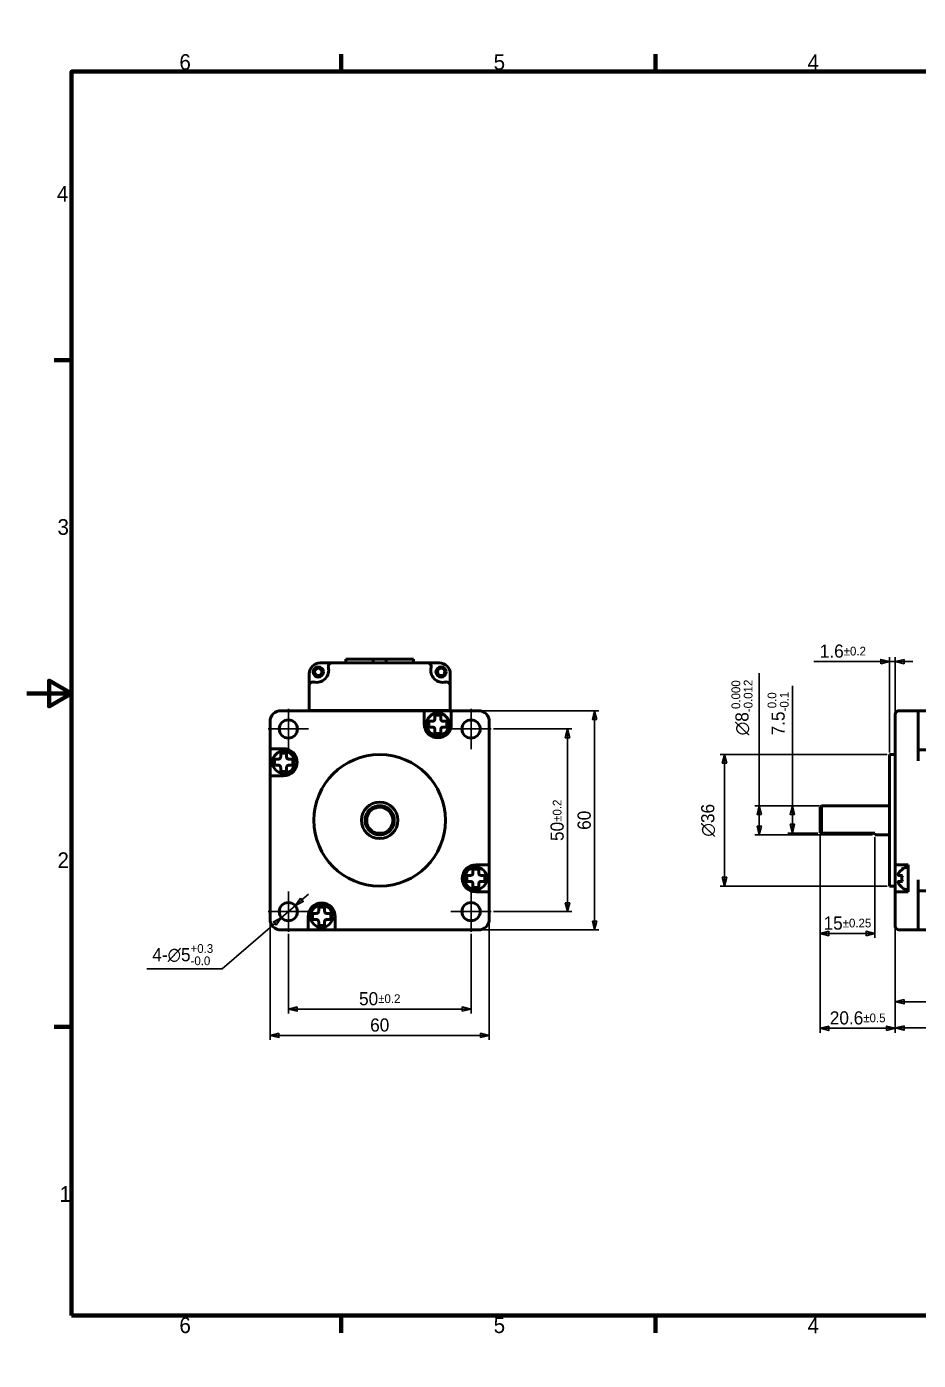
# Model space of a CAD drawing. Header units: millimetres. Extents: x 557 to 1894, y -100 to 370.
# Drawn here: x 556.6 to 800.7, y 4.9 to 369.9 of the extents above; entities that cross this region are included whole.
import ezdxf

# ---------------------------------------------------------------- set-up
doc = ezdxf.new("R2010")
doc.units = ezdxf.units.MM
doc.header["$LTSCALE"] = 1.2
doc.layers.get('0').update_dxf_attribs({"lineweight": 25})
for name, color, linetype, lineweight in [('경계(ISO)', 7, 'Continuous', 70), ('외형선(ISO)', 7, 'Continuous', 50), ('중심 표식(ISO)', 7, 'Continuous', 25), ('치수(ISO)', 7, 'Continuous', 25)]:
    doc.layers.add(name, color=color, linetype=linetype, lineweight=lineweight)
doc.styles.get("Standard").update_dxf_attribs({"font": ''})
doc.styles.add('레이블 문자 (JIS)', font='')
doc.styles.get('Standard').set_extended_font_data('Gulim')
doc.styles.get('레이블 문자 (JIS)').set_extended_font_data('Gulim')
doc.dimstyles.new('복사 대상기본값 (JIS)', dxfattribs={"dimscale": 1.2, "dimtxt": 3, "dimasz": 2, "dimexe": 1, "dimexo": 0.5, "dimgap": 0.8, "dimtad": 1, "dimdsep": 46, "dimtxsty": '레이블 문자 (JIS)', "dimblk": 'Filled-1', "dimcen": 0.09, "dimdle": 10, "dimclrd": 256, "dimclre": 256, "dimclrt": 256, "dimazin": 2, "dimtfac": 0.666667, "dimtmove": 0, "dimatfit": 3, "dimldrblk": 'OPEN', "dimfxl": 1, "dimtolj": 1, "dimtzin": 0, "dimlwd": -1, "dimlwe": -1, "dimarcsym": 0})

# ---------------------------------------------------------------- blocks, each defined once
blk = doc.blocks.new('Filled-1')
at = {"color": 0}
for p, q in [((0, 0), (-1, 0.25)), ((-1, 0.25), (-1, -0.25)), ((-1, 0), (0, 0)), ((-1, -0.25), (0, 0))]:
    blk.add_line(p, q, dxfattribs=at)
at = {"color": 0, "flags": 128}
blk.add_lwpolyline([(-1, -0.25), (0, 0), (-1, 0.25), (-1, -0.25)], dxfattribs=at)
at = {"color": 0}
blk.add_solid([(-1, -0.25), (0, 0), (-1, 0.25), (-1, -0.25)], dxfattribs=at)
blk = doc.blocks.new('*D13')
at = {"layer": 'Defpoints', "color": 0}
for p in [(623.25, 125.68), (683.25, 125.68), (683.25, 93.81)]:
    blk.add_point(p, dxfattribs=at)
at = {"layer": '치수(ISO)'}
for p, q in [((623.25, 125.08), (623.25, 92.61)), ((683.25, 125.08), (683.25, 92.61)), ((625.65, 93.81), (680.85, 93.81))]:
    blk.add_line(p, q, dxfattribs=at)
at = {"layer": '치수(ISO)', "linetype": 'ByBlock', "xscale": 2.4, "yscale": 2.4, "zscale": 2.4}
for p, rotation in [((623.25, 93.81), 180), ((683.25, 93.81), 360)]:
    blk.add_blockref('Filled-1', p, dxfattribs=dict(at, rotation=rotation))
at = {"layer": '치수(ISO)', "insert": (653.26, 98.46), "char_height": 3.6, "attachment_point": 2, "style": '레이블 문자 (JIS)'}
blk.add_mtext('\\A1;60', dxfattribs=at)
blk = doc.blocks.new('_Open')
at = {"color": 0, "linetype": 'ByBlock', "lineweight": -2}
for p, q in [((-1, 0.17), (0, 0)), ((-1, -0.17), (0, 0)), ((0, 0), (-1, 0))]:
    blk.add_line(p, q, dxfattribs=at)
blk = doc.blocks.new('*D14')
at = {"layer": 'Defpoints', "color": 0}
for p in [(680.25, 182.68), (712.05, 182.68), (680.25, 122.68)]:
    blk.add_point(p, dxfattribs=at)
at = {"layer": '치수(ISO)'}
for p, q in [((680.85, 182.68), (713.25, 182.68)), ((712.05, 125.08), (712.05, 180.28)), ((680.85, 122.68), (713.25, 122.68))]:
    blk.add_line(p, q, dxfattribs=at)
at = {"layer": '치수(ISO)', "linetype": 'ByBlock', "xscale": 2.4, "yscale": 2.4, "zscale": 2.4}
for p, rotation in [((712.05, 182.68), 90), ((712.05, 122.68), 270)]:
    blk.add_blockref('Filled-1', p, dxfattribs=dict(at, rotation=rotation))
at = {"layer": '치수(ISO)', "insert": (707.4, 152.68), "char_height": 3.6, "attachment_point": 2, "rotation": 90, "style": '레이블 문자 (JIS)'}
blk.add_mtext('\\A1;60', dxfattribs=at)
blk = doc.blocks.new('*D15')
at = {"layer": 'Defpoints', "color": 0}
for p in [(683.75, 177.68), (683.75, 127.68), (704.65, 127.68)]:
    blk.add_point(p, dxfattribs=at)
at = {"layer": '치수(ISO)'}
for p, q in [((684.35, 177.68), (705.85, 177.68)), ((704.65, 175.28), (704.65, 130.08)), ((684.35, 127.68), (705.85, 127.68))]:
    blk.add_line(p, q, dxfattribs=at)
at = {"layer": '치수(ISO)', "linetype": 'ByBlock', "xscale": 2.4, "yscale": 2.4, "zscale": 2.4}
for p, rotation in [((704.65, 177.68), 90), ((704.65, 127.68), 270)]:
    blk.add_blockref('Filled-1', p, dxfattribs=dict(at, rotation=rotation))
at = {"layer": '치수(ISO)', "insert": (700, 152.68), "char_height": 3.6, "attachment_point": 2, "rotation": 90, "style": '레이블 문자 (JIS)'}
blk.add_mtext('\\A1;50{\\H2.400000;%%p0.2}', dxfattribs=at)
blk = doc.blocks.new('*D16')
at = {"layer": 'Defpoints', "color": 0}
for p in [(628.25, 122.18), (678.25, 122.18), (678.25, 101.01)]:
    blk.add_point(p, dxfattribs=at)
at = {"layer": '치수(ISO)'}
for p, q in [((628.25, 121.58), (628.25, 99.81)), ((678.25, 121.58), (678.25, 99.81)), ((630.65, 101.01), (675.85, 101.01))]:
    blk.add_line(p, q, dxfattribs=at)
at = {"layer": '치수(ISO)', "linetype": 'ByBlock', "xscale": 2.4, "yscale": 2.4, "zscale": 2.4, "rotation": 180}
blk.add_blockref('Filled-1', (628.25, 101.01), dxfattribs=at)
at = {"layer": '치수(ISO)', "linetype": 'ByBlock', "xscale": 2.4, "yscale": 2.4, "zscale": 2.4}
blk.add_blockref('Filled-1', (678.25, 101.01), dxfattribs=at)
at = {"layer": '치수(ISO)', "insert": (653.26, 105.66), "char_height": 3.6, "attachment_point": 2, "style": '레이블 문자 (JIS)'}
blk.add_mtext('\\A1;50{\\H2.400000;%%p0.2}', dxfattribs=at)
blk = doc.blocks.new('*D17')
at = {"layer": 'Defpoints', "color": 0}
for p in [(792.75, 170.68), (747.61, 134.68), (792.75, 134.68)]:
    blk.add_point(p, dxfattribs=at)
at = {"layer": '치수(ISO)'}
for p, q in [((792.15, 170.68), (746.41, 170.68)), ((747.61, 168.28), (747.61, 137.08)), ((792.15, 134.68), (746.41, 134.68))]:
    blk.add_line(p, q, dxfattribs=at)
at = {"layer": '치수(ISO)', "linetype": 'ByBlock', "xscale": 2.4, "yscale": 2.4, "zscale": 2.4}
for p, rotation in [((747.61, 170.68), 90), ((747.61, 134.68), 270)]:
    blk.add_blockref('Filled-1', p, dxfattribs=dict(at, rotation=rotation))
at = {"layer": '치수(ISO)', "insert": (741.23, 152.68), "char_height": 3.6, "attachment_point": 2, "rotation": 90, "style": '레이블 문자 (JIS)'}
blk.add_mtext('\\A1;{\\fAIGDT|b0|i0;\\ln}\\fGulim|b0|i0;36', dxfattribs=at)
blk = doc.blocks.new('*D18')
at = {"layer": 'Defpoints', "color": 0}
for p in [(774.15, 156.68), (757.13, 148.68), (788.75, 148.68)]:
    blk.add_point(p, dxfattribs=at)
at = {"layer": '치수(ISO)'}
for p, q in [((757.13, 156.68), (757.13, 192.97)), ((773.55, 156.68), (755.93, 156.68)), ((757.13, 154.28), (757.13, 151.08)), ((788.15, 148.68), (755.93, 148.68))]:
    blk.add_line(p, q, dxfattribs=at)
at = {"layer": '치수(ISO)', "linetype": 'ByBlock', "xscale": 2.4, "yscale": 2.4, "zscale": 2.4}
for p, rotation in [((757.13, 156.68), 90), ((757.13, 148.68), 270)]:
    blk.add_blockref('Filled-1', p, dxfattribs=dict(at, rotation=rotation))
at = {"layer": '치수(ISO)', "insert": (749.51, 183.55), "char_height": 3.6, "attachment_point": 2, "rotation": 90, "style": '레이블 문자 (JIS)'}
blk.add_mtext('\\A1;{\\fAIGDT|b0|i0;\\ln}\\fGulim|b0|i0;8{\\H2.400000;\\S 0.000^ -0.012;}', dxfattribs=at)
blk = doc.blocks.new('*D19')
at = {"layer": 'Defpoints', "color": 0}
for p in [(774.15, 156.68), (766.18, 149.18), (773.75, 149.18)]:
    blk.add_point(p, dxfattribs=at)
at = {"layer": '치수(ISO)'}
for p, q in [((766.18, 156.68), (766.18, 189.52)), ((773.55, 156.68), (764.98, 156.68)), ((766.18, 154.28), (766.18, 151.58)), ((773.15, 149.18), (764.98, 149.18))]:
    blk.add_line(p, q, dxfattribs=at)
at = {"layer": '치수(ISO)', "linetype": 'ByBlock', "xscale": 2.4, "yscale": 2.4, "zscale": 2.4}
for p, rotation in [((766.18, 156.68), 90), ((766.18, 149.18), 270)]:
    blk.add_blockref('Filled-1', p, dxfattribs=dict(at, rotation=rotation))
at = {"layer": '치수(ISO)', "insert": (759.4, 181.9), "char_height": 3.6, "attachment_point": 2, "rotation": 90, "style": '레이블 문자 (JIS)'}
blk.add_mtext('\\A1;7.5{\\H2.400000;\\S 0.0^ -0.1;}', dxfattribs=at)
blk = doc.blocks.new('*D20')
at = {"layer": 'Defpoints', "color": 0}
for p in [(773.75, 149.18), (788.75, 148.68), (788.75, 121.7)]:
    blk.add_point(p, dxfattribs=at)
at = {"layer": '치수(ISO)'}
for p, q in [((773.75, 148.58), (773.75, 120.5)), ((788.75, 148.08), (788.75, 120.5)), ((776.15, 121.7), (786.35, 121.7))]:
    blk.add_line(p, q, dxfattribs=at)
at = {"layer": '치수(ISO)', "linetype": 'ByBlock', "xscale": 2.4, "yscale": 2.4, "zscale": 2.4, "rotation": 180}
blk.add_blockref('Filled-1', (773.75, 121.7), dxfattribs=at)
at = {"layer": '치수(ISO)', "linetype": 'ByBlock', "xscale": 2.4, "yscale": 2.4, "zscale": 2.4}
blk.add_blockref('Filled-1', (788.75, 121.7), dxfattribs=at)
at = {"layer": '치수(ISO)', "insert": (781.25, 126.36), "char_height": 3.6, "attachment_point": 2, "style": '레이블 문자 (JIS)'}
blk.add_mtext('\\A1;15{\\H2.400000;%%p0.25}', dxfattribs=at)
blk = doc.blocks.new('*D21')
at = {"layer": 'Defpoints', "color": 0}
for p in [(794.35, 123.68), (868.35, 123.68), (868.35, 95.84)]:
    blk.add_point(p, dxfattribs=at)
at = {"layer": '치수(ISO)'}
for p, q in [((794.35, 123.08), (794.35, 94.64)), ((868.35, 123.08), (868.35, 94.64)), ((796.75, 95.84), (865.95, 95.84))]:
    blk.add_line(p, q, dxfattribs=at)
at = {"layer": '치수(ISO)', "linetype": 'ByBlock', "xscale": 2.4, "yscale": 2.4, "zscale": 2.4}
for p, rotation in [((794.35, 95.84), 180), ((868.35, 95.84), 360)]:
    blk.add_blockref('Filled-1', p, dxfattribs=dict(at, rotation=rotation))
at = {"layer": '치수(ISO)', "insert": (831.37, 100.5), "char_height": 3.6, "attachment_point": 2, "style": '레이블 문자 (JIS)'}
blk.add_mtext('\\A1;74{\\H2.400000;%%p1}', dxfattribs=at)
blk = doc.blocks.new('*D22')
at = {"layer": 'Defpoints', "color": 0}
for p in [(850.35, 125.68), (794.35, 123.68), (850.35, 103.04)]:
    blk.add_point(p, dxfattribs=at)
at = {"layer": '치수(ISO)'}
for p, q in [((850.35, 125.08), (850.35, 101.84)), ((794.35, 123.08), (794.35, 101.84)), ((796.75, 103.04), (847.95, 103.04))]:
    blk.add_line(p, q, dxfattribs=at)
at = {"layer": '치수(ISO)', "linetype": 'ByBlock', "xscale": 2.4, "yscale": 2.4, "zscale": 2.4, "rotation": 180}
blk.add_blockref('Filled-1', (794.35, 103.04), dxfattribs=at)
at = {"layer": '치수(ISO)', "linetype": 'ByBlock', "xscale": 2.4, "yscale": 2.4, "zscale": 2.4}
blk.add_blockref('Filled-1', (850.35, 103.04), dxfattribs=at)
at = {"layer": '치수(ISO)', "insert": (822.37, 108.53), "char_height": 3.6, "attachment_point": 2, "style": '레이블 문자 (JIS)'}
blk.add_mtext('\\A1;(56)', dxfattribs=at)
blk = doc.blocks.new('*D23')
at = {"layer": 'Defpoints', "color": 0}
for p in [(773.75, 149.18), (794.35, 123.68), (794.35, 95.75)]:
    blk.add_point(p, dxfattribs=at)
at = {"layer": '치수(ISO)'}
for p, q in [((773.75, 148.58), (773.75, 94.55)), ((794.35, 123.08), (794.35, 94.55)), ((776.15, 95.75), (791.95, 95.75))]:
    blk.add_line(p, q, dxfattribs=at)
at = {"layer": '치수(ISO)', "linetype": 'ByBlock', "xscale": 2.4, "yscale": 2.4, "zscale": 2.4, "rotation": 180}
blk.add_blockref('Filled-1', (773.75, 95.75), dxfattribs=at)
at = {"layer": '치수(ISO)', "linetype": 'ByBlock', "xscale": 2.4, "yscale": 2.4, "zscale": 2.4}
blk.add_blockref('Filled-1', (794.35, 95.75), dxfattribs=at)
at = {"layer": '치수(ISO)', "insert": (784.05, 100.4), "char_height": 3.6, "attachment_point": 2, "style": '레이블 문자 (JIS)'}
blk.add_mtext('\\A1;20.6{\\H2.400000;%%p0.5}', dxfattribs=at)
blk = doc.blocks.new('*D25')
at = {"layer": 'Defpoints', "color": 0}
for p in [(794.35, 196.13), (794.35, 179.68), (792.75, 170.68)]:
    blk.add_point(p, dxfattribs=at)
at = {"layer": '치수(ISO)'}
for p, q in [((792.75, 171.28), (792.75, 197.33)), ((794.35, 180.28), (794.35, 197.33)), ((790.35, 196.13), (772.06, 196.13)), ((792.75, 196.13), (794.35, 196.13)), ((796.75, 196.13), (799.15, 196.13))]:
    blk.add_line(p, q, dxfattribs=at)
at = {"layer": '치수(ISO)', "linetype": 'ByBlock', "xscale": 2.4, "yscale": 2.4, "zscale": 2.4}
blk.add_blockref('Filled-1', (792.75, 196.13), dxfattribs=at)
at = {"layer": '치수(ISO)', "linetype": 'ByBlock', "xscale": 2.4, "yscale": 2.4, "zscale": 2.4, "rotation": 180}
blk.add_blockref('Filled-1', (794.35, 196.13), dxfattribs=at)
at = {"layer": '치수(ISO)', "insert": (780, 200.79), "char_height": 3.6, "attachment_point": 2, "style": '레이블 문자 (JIS)'}
blk.add_mtext('\\A1;1.6{\\H2.400000;%%p0.2}', dxfattribs=at)
blk = doc.blocks.new('*D26')
at = {"layer": 'Defpoints', "color": 0}
for p in [(630.14, 129.31), (626.36, 126.04)]:
    blk.add_point(p, dxfattribs=at)
at = {"layer": '치수(ISO)'}
for p, q in [((631.96, 130.88), (633.77, 132.45)), ((630.14, 129.31), (626.36, 126.04)), ((624.55, 124.47), (610.18, 112.02)), ((589.51, 112.02), (610.18, 112.02))]:
    blk.add_line(p, q, dxfattribs=at)
at = {"layer": '치수(ISO)', "linetype": 'ByBlock', "xscale": 2.4, "yscale": 2.4, "zscale": 2.4}
for p, rotation in [((630.14, 129.31), 220.8986539274495), ((626.36, 126.04), 40.89865392744955)]:
    blk.add_blockref('Filled-1', p, dxfattribs=dict(at, rotation=rotation))
at = {"layer": '치수(ISO)', "insert": (599.36, 118.79), "char_height": 3.6, "attachment_point": 2, "style": '레이블 문자 (JIS)'}
blk.add_mtext('\\A1;\\fGulim|b0|i0;4-∅5{\\H2.400000;\\S+0.3^ -0.0;}', dxfattribs=at)
blk = doc.blocks.new('경계 Default Border')
at = {"layer": '경계(ISO)'}
for p, q in [((70, 287), (70, 290.9)), ((140, 287), (140, 290.9)), ((280, 287), (280, 290.9)), ((350, 287), (350, 290.9)), ((10, 222.75), (6.1, 222.75)), ((410, 222.75), (413.9, 222.75)), ((10, 74.25), (6.1, 74.25)), ((410, 74.25), (413.9, 74.25)), ((70, 10), (70, 6.1)), ((140, 10), (140, 6.1)), ((280, 10), (280, 6.1)), ((350, 10), (350, 6.1))]:
    blk.add_line(p, q, dxfattribs=at)
at = {"layer": '경계(ISO)', "flags": 128}
for points in [[(210, 297), (210, 287), (207.11, 292), (212.89, 292), (210, 287)], [(10, 10), (10, 287), (410, 287), (410, 10), (10, 10)], [(0, 148.5), (10, 148.5), (5, 151.39), (5, 145.61), (10, 148.5)], [(420, 148.5), (410, 148.5), (415, 151.39), (415, 145.61), (410, 148.5)], [(210, 0), (210, 10), (207.11, 5), (212.89, 5), (210, 10)]]:
    blk.add_lwpolyline(points, dxfattribs=at)
at = {"layer": '경계(ISO)', "char_height": 3.5, "attachment_point": 7}
for s, insert in [('6', (34.01, 287.32)), ('5', (103.98, 287.32)), ('4', (173.88, 287.32)), ('3', (244.01, 287.32)), ('2', (314.01, 287.4)), ('1', (384.47, 287.31)), ('4', (6.73, 258.04)), ('4', (411.03, 258.04)), ('3', (6.86, 183.79)), ('3', (411.16, 183.79)), ('2', (6.86, 109.62)), ('2', (411.16, 109.62)), ('1', (7.32, 35.29)), ('1', (411.62, 35.29)), ('6', (34.01, 6.02)), ('5', (103.98, 6.02)), ('4', (173.88, 6.02)), ('3', (244.01, 6.02)), ('2', (314.01, 6.1)), ('1', (384.47, 6.01))]:
    blk.add_mtext(s, dxfattribs=dict(at, insert=insert))

msp = doc.modelspace()

# ---------------------------------------------------------------- linework, layer by layer
at = {"layer": '외형선(ISO)', "color": 0}
for p, q in [((640.186, 195.775), (636.953, 195.775)), ((666.319, 195.775), (640.186, 195.775)), ((644.003, 195.775), (644.003, 196.775)), ((651.45, 196.775), (644.003, 196.775)), ((644.003, 195.775), (644.003, 196.775)), ((651.45, 196.775), (655.055, 196.775)), ((651.45, 195.775), (651.45, 196.775)), ((655.055, 196.775), (655.055, 195.775)), ((655.055, 196.775), (662.503, 196.775)), ((662.503, 195.775), (662.503, 196.775)), ((662.503, 195.775), (662.503, 196.775)), ((669.553, 195.775), (666.319, 195.775)), ((633.953, 192.775), (633.953, 189.542)), ((672.553, 189.542), (672.553, 192.775)), ((633.953, 189.542), (633.953, 182.775)), ((672.553, 189.542), (672.553, 182.775)), ((626.253, 182.675), (665.453, 182.675)), ((633.953, 182.775), (633.953, 182.675)), ((633.953, 182.775), (634.953, 182.775)), ((671.553, 182.775), (634.953, 182.775)), ((635.453, 182.675), (635.453, 182.775)), ((649.253, 182.675), (649.253, 182.775)), ((657.253, 182.775), (657.253, 182.675)), ((665.453, 182.675), (672.853, 182.675)), ((665.453, 181.675), (665.453, 182.675)), ((671.053, 182.675), (671.053, 182.775)), ((671.553, 182.775), (672.553, 182.775)), ((672.553, 182.675), (672.553, 182.775)), ((672.853, 182.675), (680.253, 182.675)), ((672.853, 181.675), (672.853, 182.675)), ((795.352, 182.675), (800.652, 182.675)), ((849.352, 182.675), (800.652, 182.675)), ((800.652, 182.675), (800.652, 179.675)), ((623.253, 172.275), (623.253, 179.675)), ((665.453, 181.675), (665.453, 178.975)), ((666.653, 179.775), (666.653, 178.175)), ((667.653, 179.775), (666.653, 179.775)), ((668.353, 181.475), (668.353, 180.475)), ((669.953, 181.475), (668.353, 181.475)), ((669.953, 180.475), (669.953, 181.475)), ((671.653, 179.775), (670.653, 179.775)), ((671.653, 178.175), (671.653, 179.775)), ((672.853, 178.975), (672.853, 181.675)), ((683.253, 179.675), (683.253, 140.475)), ((794.352, 179.675), (794.352, 140.475)), ((800.652, 168.975), (800.652, 179.675)), ((666.653, 178.175), (667.653, 178.175)), ((668.353, 177.475), (668.353, 176.475)), ((668.353, 176.475), (669.953, 176.475)), ((669.953, 176.475), (669.953, 177.475)), ((670.653, 178.175), (671.653, 178.175)), ((623.253, 164.875), (623.253, 172.275)), ((624.253, 172.275), (623.253, 172.275)), ((626.953, 172.275), (624.253, 172.275)), ((849.352, 171.975), (800.652, 171.975)), ((624.453, 169.375), (624.453, 167.775)), ((625.453, 169.375), (624.453, 169.375)), ((626.153, 171.075), (626.153, 170.075)), ((627.753, 171.075), (626.153, 171.075)), ((627.753, 170.075), (627.753, 171.075)), ((629.453, 169.375), (628.453, 169.375)), ((629.453, 167.775), (629.453, 169.375)), ((792.752, 170.675), (792.752, 134.675)), ((794.352, 170.675), (792.752, 170.675)), ((623.253, 125.675), (623.253, 164.875)), ((624.253, 164.875), (623.253, 164.875)), ((624.253, 164.875), (626.953, 164.875)), ((624.453, 167.775), (625.453, 167.775)), ((626.153, 167.075), (626.153, 166.075)), ((626.153, 166.075), (627.753, 166.075)), ((627.753, 166.075), (627.753, 167.075)), ((628.453, 167.775), (629.453, 167.775)), ((649.753, 151.833), (649.753, 153.518)), ((773.752, 156.275), (774.152, 156.675)), ((773.752, 149.175), (773.752, 156.275)), ((774.152, 149.175), (774.152, 156.675)), ((792.752, 156.675), (774.152, 156.675)), ((654.095, 149.175), (652.41, 149.175)), ((774.152, 149.175), (773.752, 149.175)), ((774.152, 149.175), (788.752, 149.175)), ((788.752, 148.675), (788.752, 149.175)), ((792.752, 148.675), (788.752, 148.675)), ((678.753, 139.275), (678.753, 138.275)), ((680.353, 139.275), (678.753, 139.275)), ((682.253, 140.475), (679.553, 140.475)), ((680.353, 138.275), (680.353, 139.275)), ((682.253, 140.475), (683.253, 140.475)), ((683.253, 140.475), (683.253, 133.075)), ((794.352, 140.475), (795.352, 140.475)), ((794.352, 133.075), (794.352, 140.475)), ((795.352, 140.475), (797.852, 140.475)), ((796.299, 139.275), (796.105, 139.275)), ((797.852, 140.475), (797.852, 133.075)), ((677.053, 137.575), (677.053, 135.975)), ((678.053, 137.575), (677.053, 137.575)), ((677.053, 135.975), (678.053, 135.975)), ((678.753, 135.275), (678.753, 134.275)), ((680.353, 134.275), (680.353, 135.275)), ((682.053, 137.575), (681.053, 137.575)), ((681.053, 135.975), (682.053, 135.975)), ((682.053, 135.975), (682.053, 137.575)), ((796.299, 137.575), (795.32, 137.575)), ((795.32, 135.975), (796.299, 135.975)), ((800.652, 125.675), (800.652, 136.375)), ((678.753, 134.275), (680.353, 134.275)), ((679.553, 133.075), (682.253, 133.075)), ((682.253, 133.075), (683.253, 133.075)), ((683.253, 133.075), (683.253, 125.675)), ((794.352, 134.675), (792.752, 134.675)), ((794.352, 133.075), (795.352, 133.075)), ((794.352, 133.075), (794.352, 125.675)), ((797.852, 133.075), (795.352, 133.075)), ((796.105, 134.275), (796.299, 134.275)), ((849.352, 133.375), (800.652, 133.375)), ((636.553, 128.875), (636.553, 127.875)), ((638.153, 128.875), (636.553, 128.875)), ((638.153, 127.875), (638.153, 128.875)), ((633.653, 126.375), (633.653, 123.675)), ((634.853, 127.175), (634.853, 125.575)), ((635.853, 127.175), (634.853, 127.175)), ((634.853, 125.575), (635.853, 125.575)), ((636.553, 124.875), (636.553, 123.875)), ((638.153, 123.875), (638.153, 124.875)), ((639.853, 127.175), (638.853, 127.175)), ((638.853, 125.575), (639.853, 125.575)), ((639.853, 125.575), (639.853, 127.175)), ((641.053, 123.675), (641.053, 126.375)), ((794.352, 123.675), (794.352, 125.675)), ((800.652, 122.675), (800.652, 125.675)), ((633.653, 122.675), (626.253, 122.675)), ((633.653, 123.675), (633.653, 122.675)), ((641.053, 122.675), (633.653, 122.675)), ((636.553, 123.875), (638.153, 123.875)), ((641.053, 123.675), (641.053, 122.675)), ((680.253, 122.675), (641.053, 122.675)), ((800.652, 122.675), (795.352, 122.675)), ((849.352, 122.675), (800.652, 122.675))]:
    msp.add_line(p, q, dxfattribs=at)
for centre, radius in [((636.453, 193.275), 1.4), ((636.453, 193.275), 1), ((670.053, 193.275), 1.4), ((670.053, 193.275), 1), ((628.253, 177.675), 2.5), ((669.153, 178.975), 3.05), ((678.253, 177.675), 2.5), ((626.953, 168.575), 3.05), ((653.253, 152.675), 18), ((653.253, 152.675), 5), ((679.553, 136.775), 3.05), ((628.253, 127.675), 2.5), ((637.353, 126.375), 3.05), ((678.253, 127.675), 2.5)]:
    msp.add_circle(centre, radius, dxfattribs=at)
for centre, radius, start, end in [((636.953, 192.775), 3, 90, 180), ((635.953, 193.775), 3.35, 256.7097, 13.2903), ((640.186, 194.775), 1, 90, 193.2903), ((666.319, 194.775), 1, 346.7097, 90), ((670.553, 193.775), 3.35, 166.7097, 283.2903), ((669.553, 192.775), 3, 0, 90), ((634.953, 189.542), 1, 76.7097, 180), ((671.553, 189.542), 1, 0, 103.2903), ((626.253, 179.675), 3, 90, 180), ((680.253, 179.675), 3, 0, 90), ((795.352, 181.675), 1, 90, 180), ((669.153, 178.975), 3.7, 180, 0), ((626.953, 168.575), 3.7, 270, 90), ((653.253, 152.675), 4, 151.04498, 208.95502), ((653.253, 152.675), 4, 298.95502, 151.04498), ((653.253, 152.675), 3.6, 283.5362, 166.4638), ((653.253, 152.675), 3.6, 193.5362, 256.4638), ((653.253, 152.675), 4, 208.95502, 241.04498), ((653.253, 152.675), 4, 241.04498, 298.95502), ((679.553, 136.775), 3.7, 90, 270), ((797.852, 136.775), 2.943, 121.85223, 149.35967), ((797.852, 136.775), 3.05, 90, 124.94801), ((797.852, 136.775), 2.943, 210.64033, 238.14777), ((797.852, 136.775), 1.747, 152.7489, 207.2511), ((797.852, 136.775), 3.05, 235.05199, 270), ((637.353, 126.375), 3.7, 0, 180), ((626.253, 125.675), 3, 180, 270), ((680.253, 125.675), 3, 270, 0), ((795.352, 123.675), 1, 180, 270)]:
    msp.add_arc(centre, radius, start, end, dxfattribs=at)
for points, knots in [([(667.653, 179.775), (667.733, 179.775), (667.824, 179.79), (667.998, 179.86), (668.081, 179.914), (668.214, 180.047), (668.268, 180.129), (668.338, 180.303), (668.353, 180.395), (668.353, 180.475)], [0.14468992, 0.14468992, 0.14468992, 0.14468992, 0.172821, 0.172821, 0.20095217, 0.20095217, 0.22908334, 0.22908334, 0.2572145, 0.2572145, 0.2572145, 0.2572145]), ([(669.953, 180.475), (669.953, 180.395), (669.968, 180.303), (670.037, 180.129), (670.091, 180.047), (670.224, 179.914), (670.307, 179.86), (670.481, 179.79), (670.572, 179.775), (670.653, 179.775)], [0.26918417, 0.26918417, 0.26918417, 0.26918417, 0.29731534, 0.29731534, 0.32544651, 0.32544651, 0.35357767, 0.35357767, 0.38170884, 0.38170884, 0.38170884, 0.38170884]), ([(794.352, 179.675), (794.352, 179.732), (794.352, 179.788), (794.352, 179.9), (794.352, 179.955), (794.352, 180.066), (794.352, 180.121), (794.352, 180.23), (794.352, 180.284), (794.352, 180.347), (794.352, 180.357), (794.352, 180.376), (794.352, 180.385), (794.352, 180.399), (794.352, 180.405), (794.352, 180.467), (794.352, 180.521), (794.352, 180.628), (794.352, 180.68), (794.352, 180.782), (794.352, 180.832), (794.352, 180.927), (794.352, 180.973), (794.352, 181.042), (794.352, 181.066), (794.352, 181.129), (794.352, 181.167), (794.352, 181.239), (794.352, 181.273), (794.352, 181.338), (794.352, 181.369), (794.352, 181.425), (794.352, 181.452), (794.352, 181.49), (794.352, 181.503), (794.352, 181.519), (794.352, 181.523), (794.352, 181.53), (794.352, 181.532), (794.352, 181.556), (794.352, 181.574), (794.352, 181.606), (794.352, 181.62), (794.352, 181.644), (794.352, 181.653), (794.352, 181.667), (794.352, 181.671), (794.352, 181.675), (794.352, 181.675), (794.352, 181.675)], [0, 0, 0, 0, 0.0553947, 0.0553947, 0.1116294, 0.1116294, 0.1679183, 0.1679183, 0.2237439, 0.2237439, 0.234375, 0.234375, 0.2438059, 0.2438059, 0.25, 0.25, 0.3043575, 0.3043575, 0.3596526, 0.3596526, 0.4149646, 0.4149646, 0.469626, 0.469626, 0.5, 0.5, 0.5509638, 0.5509638, 0.6026576, 0.6026576, 0.6543477, 0.6543477, 0.7054809, 0.7054809, 0.734375, 0.734375, 0.7434998, 0.7434998, 0.75, 0.75, 0.805602, 0.805602, 0.8618188, 0.8618188, 0.9179211, 0.9179211, 0.9732828, 0.9732828, 1, 1, 1, 1]), ([(668.353, 177.475), (668.353, 177.556), (668.338, 177.647), (668.268, 177.821), (668.214, 177.904), (668.081, 178.037), (667.998, 178.091), (667.824, 178.16), (667.733, 178.175), (667.653, 178.175)], [0.41385363, 0.41385363, 0.41385363, 0.41385363, 0.4419848, 0.4419848, 0.47011596, 0.47011596, 0.49824713, 0.49824713, 0.5263783, 0.5263783, 0.5263783, 0.5263783]), ([(670.653, 178.175), (670.572, 178.175), (670.481, 178.16), (670.307, 178.091), (670.224, 178.037), (670.091, 177.904), (670.037, 177.821), (669.968, 177.647), (669.953, 177.556), (669.953, 177.475)], [0, 0, 0, 0, 0.02813117, 0.02813117, 0.05626233, 0.05626233, 0.0843935, 0.0843935, 0.11252467, 0.11252467, 0.11252467, 0.11252467]), ([(625.453, 169.375), (625.533, 169.375), (625.624, 169.39), (625.798, 169.46), (625.881, 169.514), (626.014, 169.647), (626.068, 169.729), (626.138, 169.903), (626.153, 169.995), (626.153, 170.075)], [0.26918417, 0.26918417, 0.26918417, 0.26918417, 0.29731534, 0.29731534, 0.32544651, 0.32544651, 0.35357767, 0.35357767, 0.38170884, 0.38170884, 0.38170884, 0.38170884]), ([(627.753, 170.075), (627.753, 169.995), (627.768, 169.903), (627.837, 169.729), (627.891, 169.647), (628.024, 169.514), (628.107, 169.46), (628.281, 169.39), (628.372, 169.375), (628.453, 169.375)], [0.14468983, 0.14468983, 0.14468983, 0.14468983, 0.172821, 0.172821, 0.20095217, 0.20095217, 0.22908334, 0.22908334, 0.2572145, 0.2572145, 0.2572145, 0.2572145]), ([(626.153, 167.075), (626.153, 167.156), (626.138, 167.247), (626.068, 167.421), (626.014, 167.504), (625.881, 167.637), (625.798, 167.691), (625.624, 167.76), (625.533, 167.775), (625.453, 167.775)], [0.14468992, 0.14468992, 0.14468992, 0.14468992, 0.172821, 0.172821, 0.20095217, 0.20095217, 0.22908334, 0.22908334, 0.2572145, 0.2572145, 0.2572145, 0.2572145]), ([(628.453, 167.775), (628.372, 167.775), (628.281, 167.76), (628.107, 167.691), (628.024, 167.637), (627.891, 167.504), (627.837, 167.421), (627.768, 167.247), (627.753, 167.156), (627.753, 167.075)], [0, 0, 0, 0, 0.02813117, 0.02813117, 0.05626233, 0.05626233, 0.0843935, 0.0843935, 0.11252467, 0.11252467, 0.11252467, 0.11252467]), ([(678.053, 137.575), (678.133, 137.575), (678.224, 137.59), (678.398, 137.66), (678.481, 137.714), (678.614, 137.847), (678.668, 137.929), (678.738, 138.103), (678.753, 138.195), (678.753, 138.275)], [0.41385363, 0.41385363, 0.41385363, 0.41385363, 0.4419848, 0.4419848, 0.47011596, 0.47011596, 0.49824713, 0.49824713, 0.5263783, 0.5263783, 0.5263783, 0.5263783]), ([(678.753, 135.275), (678.753, 135.356), (678.738, 135.447), (678.668, 135.621), (678.614, 135.704), (678.481, 135.837), (678.398, 135.891), (678.224, 135.96), (678.133, 135.975), (678.053, 135.975)], [0, 0, 0, 0, 0.02813117, 0.02813117, 0.05626233, 0.05626233, 0.0843935, 0.0843935, 0.11252467, 0.11252467, 0.11252467, 0.11252467]), ([(680.353, 138.275), (680.353, 138.195), (680.368, 138.103), (680.437, 137.929), (680.491, 137.847), (680.624, 137.714), (680.707, 137.66), (680.881, 137.59), (680.972, 137.575), (681.053, 137.575)], [0, 0, 0, 0, 0.02813117, 0.02813117, 0.05626233, 0.05626233, 0.0843935, 0.0843935, 0.11252467, 0.11252467, 0.11252467, 0.11252467]), ([(681.053, 135.975), (680.972, 135.975), (680.881, 135.96), (680.707, 135.891), (680.624, 135.837), (680.491, 135.704), (680.437, 135.621), (680.368, 135.447), (680.353, 135.356), (680.353, 135.275)], [0, 0, 0, 0, 0.02813117, 0.02813117, 0.05626233, 0.05626233, 0.0843935, 0.0843935, 0.11252467, 0.11252467, 0.11252467, 0.11252467]), ([(795.32, 138.275), (795.272, 138.195), (795.228, 138.103), (795.169, 137.929), (795.154, 137.847), (795.154, 137.714), (795.169, 137.66), (795.228, 137.59), (795.272, 137.575), (795.32, 137.575)], [0, 0, 0, 0, 0.02813117, 0.02813117, 0.05626233, 0.05626233, 0.0843935, 0.0843935, 0.11252467, 0.11252467, 0.11252467, 0.11252467]), ([(795.32, 135.975), (795.272, 135.975), (795.228, 135.96), (795.169, 135.891), (795.154, 135.837), (795.154, 135.704), (795.169, 135.621), (795.228, 135.447), (795.272, 135.356), (795.32, 135.275)], [0, 0, 0, 0, 0.02813117, 0.02813117, 0.05626233, 0.05626233, 0.0843935, 0.0843935, 0.11252467, 0.11252467, 0.11252467, 0.11252467]), ([(635.853, 127.175), (635.933, 127.175), (636.024, 127.19), (636.198, 127.26), (636.281, 127.314), (636.414, 127.447), (636.468, 127.529), (636.538, 127.703), (636.553, 127.795), (636.553, 127.875)], [0.26918417, 0.26918417, 0.26918417, 0.26918417, 0.29731534, 0.29731534, 0.32544651, 0.32544651, 0.35357767, 0.35357767, 0.38170884, 0.38170884, 0.38170884, 0.38170884]), ([(638.153, 127.875), (638.153, 127.795), (638.168, 127.703), (638.237, 127.529), (638.291, 127.447), (638.424, 127.314), (638.507, 127.26), (638.681, 127.19), (638.772, 127.175), (638.853, 127.175)], [0.14468983, 0.14468983, 0.14468983, 0.14468983, 0.172821, 0.172821, 0.20095217, 0.20095217, 0.22908334, 0.22908334, 0.2572145, 0.2572145, 0.2572145, 0.2572145]), ([(636.553, 124.875), (636.553, 124.956), (636.538, 125.047), (636.468, 125.221), (636.414, 125.304), (636.281, 125.437), (636.198, 125.491), (636.024, 125.56), (635.933, 125.575), (635.853, 125.575)], [0, 0, 0, 0, 0.02813117, 0.02813117, 0.05626233, 0.05626233, 0.0843935, 0.0843935, 0.11252467, 0.11252467, 0.11252467, 0.11252467]), ([(638.853, 125.575), (638.772, 125.575), (638.681, 125.56), (638.507, 125.491), (638.424, 125.437), (638.291, 125.304), (638.237, 125.221), (638.168, 125.047), (638.153, 124.956), (638.153, 124.875)], [0.41385372, 0.41385372, 0.41385372, 0.41385372, 0.4419848, 0.4419848, 0.47011596, 0.47011596, 0.49824713, 0.49824713, 0.5263783, 0.5263783, 0.5263783, 0.5263783])]:
    msp.add_open_spline(points, degree=3, knots=knots, dxfattribs=at)
for points, weights in [([(649.753, 153.518), (649.753, 154.036), (649.753, 154.612)], [3.25352112675, 3.19887951684, 3.08000000001]), ([(649.753, 150.739), (649.753, 151.315), (649.753, 151.833)], [3.07999999971, 3.19887951653, 3.25352112643]), ([(651.316, 149.175), (651.892, 149.175), (652.41, 149.175)], [3.07999999971, 3.19887951653, 3.25352112644]), ([(655.189, 149.175), (654.613, 149.175), (654.095, 149.175)], [3.08000000001, 3.19887951686, 3.25352112677])]:
    msp.add_rational_spline(points, weights, degree=2, dxfattribs=at)
at = {"layer": '중심 표식(ISO)', "color": 0}
for p, q in [((628.253, 183.175), (628.253, 172.175)), ((678.253, 183.175), (678.253, 172.175)), ((633.753, 177.675), (622.753, 177.675)), ((683.753, 177.675), (672.753, 177.675)), ((628.253, 133.175), (628.253, 122.175)), ((678.253, 133.175), (678.253, 122.175)), ((633.753, 127.675), (622.753, 127.675)), ((683.753, 127.675), (672.753, 127.675))]:
    msp.add_line(p, q, dxfattribs=at)

# ---------------------------------------------------------------- block references
at = {"color": 0, "xscale": 1.2289725, "yscale": 1.2289725, "zscale": 1.2289725}
msp.add_blockref('경계 Default Border', (556.644, 4.881), dxfattribs=at)

# ---------------------------------------------------------------- dimensions: what is measured, and where the dimension line sits
at = {"layer": '치수(ISO)', "color": 0}
for base, p1, p2, angle, override, picture, middle in [((794.352, 196.133), (792.752, 170.675), (794.352, 179.675), 180, {"dimgap": 0.8, "dimdec": 2, "dimtol": 1, "dimlim": 0, "dimtp": 0.2, "dimtm": 0.2, "dimtdec": 1, "dimtofl": 1, "dimatfit": 1}, '*D25', (780.004, 196.133)), ((766.181, 149.175), (774.152, 156.675), (773.752, 149.175), 90, {"dimgap": 0.8, "dimdec": 2, "dimtol": 1, "dimlim": 0, "dimtp": 0, "dimtm": 0.1, "dimtdec": 1, "dimtofl": 0, "dimatfit": 2}, '*D19', (766.181, 181.9)), ((712.053, 182.675), (680.253, 122.675), (680.253, 182.675), 90, {"dimgap": 0.8, "dimdec": 2, "dimtol": 0, "dimlim": 0, "dimtp": 0, "dimtm": 0, "dimtdec": 2, "dimtofl": 0, "dimatfit": 1}, '*D14', (712.053, 152.675)), ((704.653, 127.675), (683.753, 177.675), (683.753, 127.675), 90, {"dimgap": 0.8, "dimdec": 2, "dimtol": 1, "dimlim": 0, "dimtp": 0.2, "dimtm": 0.2, "dimtdec": 1, "dimtofl": 0, "dimatfit": 1}, '*D15', (704.653, 152.675)), ((788.752, 121.696), (773.752, 149.175), (788.752, 148.675), 180, {"dimgap": 0.8, "dimdec": 2, "dimtol": 1, "dimlim": 0, "dimtp": 0.25, "dimtm": 0.25, "dimtdec": 2, "dimtofl": 0, "dimatfit": 1}, '*D20', (781.252, 121.696)), ((794.352, 95.746), (773.752, 149.175), (794.352, 123.675), 180, {"dimgap": 0.8, "dimdec": 2, "dimtol": 1, "dimlim": 0, "dimtp": 0.5, "dimtm": 0.5, "dimtdec": 1, "dimtofl": 0, "dimatfit": 1}, '*D23', (784.052, 95.746)), ((683.253, 93.811), (623.253, 125.675), (683.253, 125.675), 180, {"dimgap": 0.8, "dimdec": 2, "dimtol": 0, "dimlim": 0, "dimtp": 0, "dimtm": 0, "dimtdec": 2, "dimtofl": 0, "dimatfit": 1}, '*D13', (653.265, 93.811)), ((678.253, 101.011), (628.253, 122.175), (678.253, 122.175), 180, {"dimgap": 0.8, "dimdec": 2, "dimtol": 1, "dimlim": 0, "dimtp": 0.2, "dimtm": 0.2, "dimtdec": 1, "dimtofl": 0, "dimatfit": 1}, '*D16', (653.265, 101.011)), ((868.352, 95.835), (794.352, 123.675), (868.352, 123.675), 180, {"dimgap": 0.8, "dimdec": 2, "dimtol": 1, "dimlim": 0, "dimtp": 1, "dimtm": 1, "dimtdec": 0, "dimtofl": 0, "dimatfit": 1}, '*D21', (831.365, 95.835))]:
    dim = msp.add_linear_dim(base=base, p1=p1, p2=p2, angle=angle, dimstyle='복사 대상기본값 (JIS)', override=override, dxfattribs=at)
    dim.commit()
    dim.dimension.update_dxf_attribs({"geometry": picture, "text_midpoint": middle, "dimtype": 160})
for base, p1, p2, angle, text, override, picture, middle in [((757.127, 148.675), (774.152, 156.675), (788.752, 148.675), 90, '{\\fAIGDT|b0|i0;\\ln}\\fGulim|b0|i0;<>', {"dimgap": 0.8, "dimdec": 2, "dimtol": 1, "dimlim": 0, "dimtp": 0, "dimtm": 0.012, "dimtdec": 3, "dimtofl": 0, "dimatfit": 2}, '*D18', (757.127, 183.552)), ((747.606, 134.675), (792.752, 170.675), (792.752, 134.675), 90, '{\\fAIGDT|b0|i0;\\ln}\\fGulim|b0|i0;<>', {"dimgap": 0.8, "dimdec": 2, "dimtol": 0, "dimlim": 0, "dimtp": 0, "dimtm": 0, "dimtdec": 2, "dimtofl": 0, "dimatfit": 1}, '*D17', (747.606, 152.675)), ((850.352, 103.035), (794.352, 123.675), (850.352, 125.675), 180, '(<>)', {"dimgap": 0.8, "dimdec": 2, "dimtol": 0, "dimlim": 0, "dimtp": 0, "dimtm": 0, "dimtdec": 2, "dimtofl": 0, "dimatfit": 1}, '*D22', (822.365, 103.035))]:
    dim = msp.add_linear_dim(base=base, p1=p1, p2=p2, angle=angle, text=text, dimstyle='복사 대상기본값 (JIS)', override=override, dxfattribs=at)
    dim.commit()
    dim.dimension.update_dxf_attribs({"geometry": picture, "text_midpoint": middle, "dimtype": 160})
dim = msp.add_diameter_dim_2p(p1=(630.142, 129.312), p2=(626.363, 126.038), text='\\fGulim|b0|i0;4-<>', dimstyle='복사 대상기본값 (JIS)', override={"dimgap": 0.8, "dimtih": 1, "dimtoh": 1, "dimdec": 0, "dimlfac": 1, "dimtol": 1, "dimlim": 0, "dimtp": 0.3, "dimtm": 1e-09, "dimtdec": 1, "dimatfit": 2}, dxfattribs=at)
dim.commit()
dim.dimension.update_dxf_attribs({"geometry": '*D26', "text_midpoint": (599.364, 112.023), "dimtype": 163})

doc.saveas('drawing.dxf')
